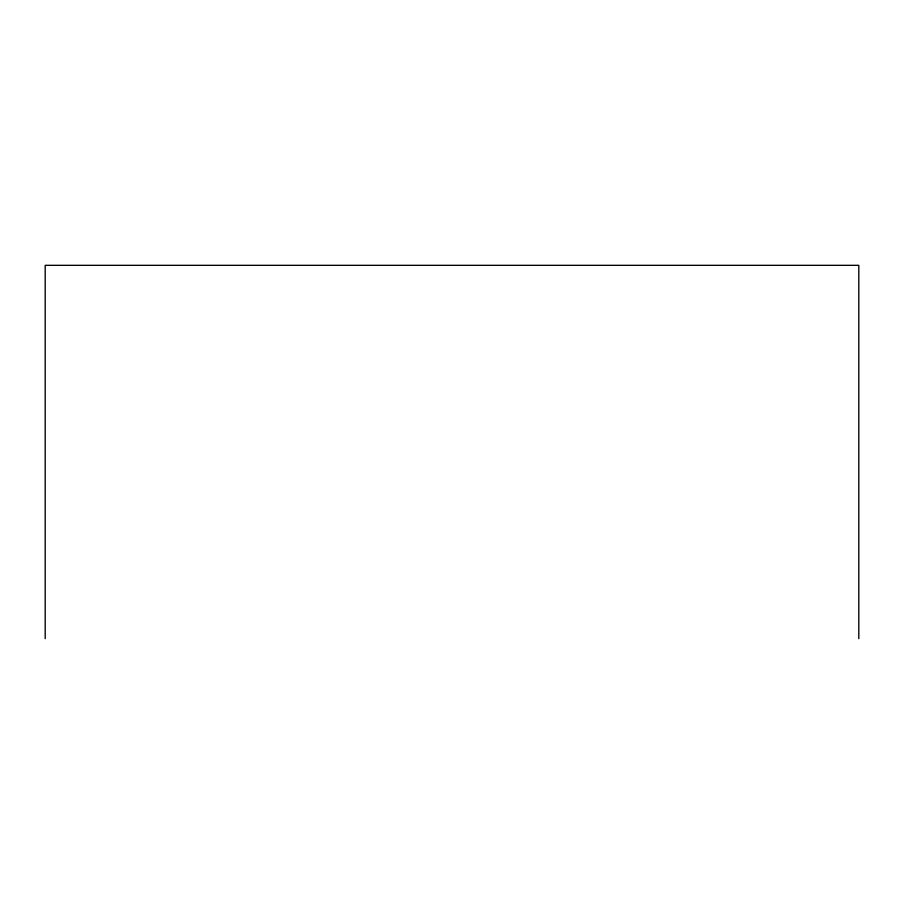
<?xml version="1.0" encoding="UTF-8"?>
<svg xmlns="http://www.w3.org/2000/svg" width="904" height="904" viewBox="0 0 904 904"><rect width="100%" height="100%" fill="white"/><g stroke="black" fill="none" stroke-linecap="round" stroke-linejoin="round"><path stroke-width="1.36" d="M858.8 638.676L858.8 265.324L45.2 265.324L45.2 638.676"/></g></svg>
